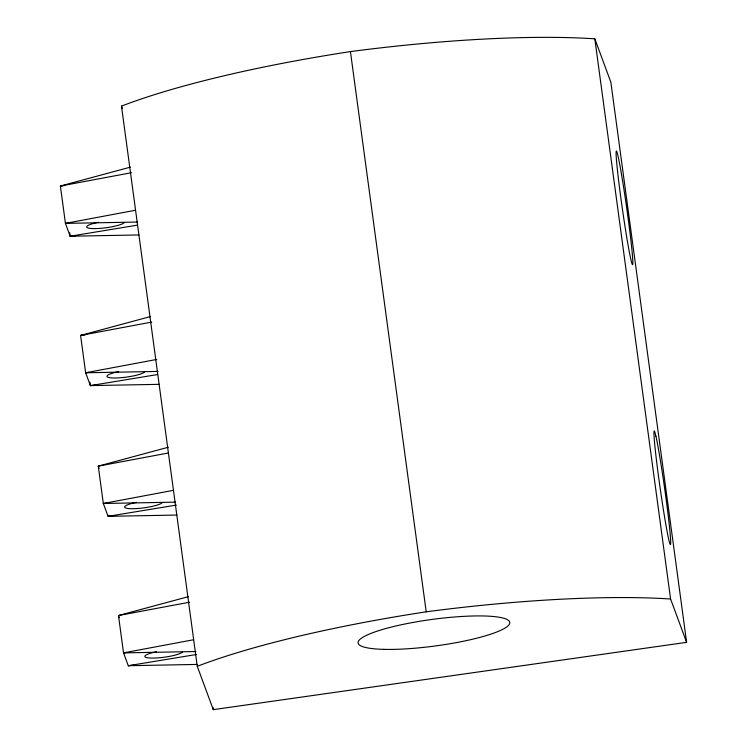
<?xml version="1.0" encoding="UTF-8"?>
<svg xmlns="http://www.w3.org/2000/svg" width="747" height="747" viewBox="0 0 747 747"><rect width="100%" height="100%" fill="white"/><g stroke="black" fill="none" stroke-linecap="round" stroke-linejoin="round"><path stroke-width="1.12" d="M130.408 167.132L60.386 186.04L65.437 223.381L70.181 236.22L139.007 234.941M150.614 316.523L80.592 335.422L85.644 372.772L90.387 385.611L159.214 384.332M168.29 447.238L98.268 466.137L103.319 503.487L108.072 516.326L176.899 515.047M188.496 596.62L118.474 615.528L123.526 652.878L128.279 665.717L197.105 664.428M131.491 172.706L60.386 186.04L65.008 185.48M137.765 222.036L65.437 223.381L135.394 210.262M151.697 322.088L80.592 335.422L85.214 334.871M157.972 371.427L85.644 372.772L156.749 359.438M168.224 453.018L98.268 466.137L99.062 468.276M175.648 502.143L103.319 503.487L173.276 490.368M189.579 602.194L118.474 615.528L119.268 617.666M195.854 651.533L123.526 652.878L193.482 639.759M69.723 232.831L70.181 236.22L137.355 225.155M89.929 382.212L90.387 385.611L157.561 374.546M176.376 505.075L108.072 516.326L113.815 515.757M196.582 654.465L128.279 665.717L134.021 665.147M213.297 709.65L686.614 642.336L610.841 82.133L594.817 38.807A330.921 57.79 -7.7 0 0 350.436 51.599A330.921 57.79 -7.7 0 0 121.49 106.121L197.264 666.324L213.297 709.65L212.979 707.344M65.437 223.381L68.901 222.97M85.644 372.772L89.108 372.351M103.319 503.487L106.793 503.067M123.526 652.878L126.999 652.458M70.181 236.22L75.923 235.66M90.387 385.611L96.13 385.041M594.817 38.807L670.591 599.01L686.614 642.336M121.49 106.121L122.293 108.287M350.436 51.599L426.21 611.812A330.921 57.79 -7.7 0 0 197.264 666.324M426.21 611.812A330.921 57.79 -7.7 0 1 670.591 599.01M124.273 222.653A19.142 3.343 -7.7 0 1 93.599 228.601A19.142 3.343 -7.7 0 1 98.473 222.242M144.479 372.034A19.142 3.343 -7.7 0 1 113.805 377.991A19.142 3.343 -7.7 0 1 118.68 371.632M162.155 502.75A19.142 3.343 -7.7 0 1 131.481 508.707A19.142 3.343 -7.7 0 1 136.356 502.348M182.361 652.14A19.142 3.343 -7.7 0 1 151.688 658.088A19.142 3.343 -7.7 0 1 156.562 651.739M655.931 436.229L654.755 431.822A57.416 2.204 81.9 0 0 662.309 502.796A57.416 2.204 81.9 0 0 669.928 531.229A57.416 2.204 81.9 0 0 655.931 436.229M617.573 171.39A57.416 2.204 81.9 0 0 632.018 263.766A57.416 2.204 81.9 0 0 623.736 188.067A57.416 2.204 81.9 0 0 617.573 171.39M383.734 649.358A76.549 13.371 -7.7 0 0 508.305 625.584A76.549 13.371 -7.7 0 0 409.739 623.054A76.549 13.371 -7.7 0 0 383.734 649.358"/></g></svg>
